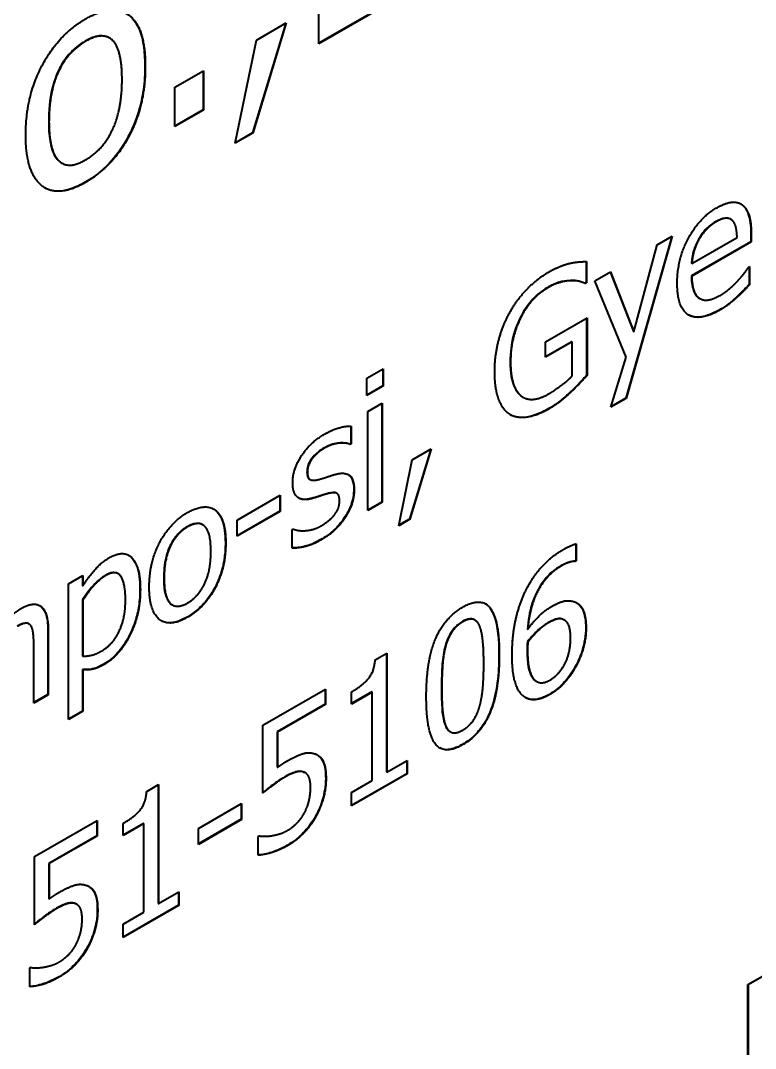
# Model space of a CAD drawing. Header units: inches. Extents: x 6934 to 18973, y 4254 to 7629.
# Drawn here: x 11239.04 to 11250.69, y 6571.75 to 6588.04 of the extents above; entities that cross this region are included whole.
import ezdxf

# ---------------------------------------------------------------- set-up
doc = ezdxf.new("R2010")
doc.units = ezdxf.units.IN
doc.header["$MEASUREMENT"] = 0
doc.layers.add('POWER SUPPLY CASE OUTLINE$0$가시적인 것(ISO)', color=3, linetype='Continuous', lineweight=40, true_color=0x00ff00)
doc.layers.add('POWER SUPPLY CASE OUTLINE$0$가시적인 좁은 것(ISO)', color=3, linetype='Continuous', lineweight=35, true_color=0x00ff00)

msp = doc.modelspace()

# ---------------------------------------------------------------- linework, layer by layer
at = {"layer": 'POWER SUPPLY CASE OUTLINE$0$가시적인 것(ISO)'}
for p, q in [((11243.766, 6587.675), (11243.766, 6590.946)), ((11245.399, 6588.622), (11243.766, 6587.682)), ((11245.405, 6588.619), (11243.766, 6587.675)), ((11243.243, 6587.999), (11242.713, 6586.262)), ((11243.251, 6588.004), (11242.719, 6586.259)), ((11242.776, 6587.731), (11243.251, 6588.004)), ((11240.441, 6587.77), (11240.447, 6587.766)), ((11242.441, 6586.099), (11242.776, 6587.731)), ((11241.483, 6586.986), (11241.937, 6587.248)), ((11241.932, 6587.244), (11241.932, 6586.625)), ((11241.937, 6587.248), (11241.937, 6586.622)), ((11241.483, 6586.361), (11241.483, 6586.986)), ((11241.932, 6586.625), (11241.483, 6586.367)), ((11241.937, 6586.622), (11241.483, 6586.361)), ((11241.932, 6586.625), (11241.937, 6586.622)), ((11242.719, 6586.259), (11242.441, 6586.099)), ((11242.713, 6586.262), (11242.443, 6586.106)), ((11242.713, 6586.262), (11242.719, 6586.259)), ((11239.689, 6585.786), (11239.695, 6585.782)), ((11250.292, 6584.896), (11250.298, 6584.893)), ((11249.361, 6584.62), (11248.633, 6582.058)), ((11249.369, 6584.624), (11248.638, 6582.055)), ((11249.131, 6584.488), (11249.369, 6584.624)), ((11249.68, 6584.193), (11250.397, 6584.606)), ((11249.786, 6584.574), (11249.791, 6584.571)), ((11250.615, 6584.68), (11250.615, 6584.536)), ((11250.62, 6584.677), (11250.62, 6584.533)), ((11248.762, 6583.111), (11249.131, 6584.488)), ((11250.615, 6584.536), (11249.674, 6583.994)), ((11250.62, 6584.533), (11249.68, 6583.991)), ((11250.615, 6584.536), (11250.62, 6584.533)), ((11248.005, 6584.222), (11248.005, 6583.89)), ((11248.011, 6584.222), (11248.011, 6583.886)), ((11249.674, 6584.196), (11249.68, 6584.193)), ((11250.582, 6584.138), (11250.595, 6584.145)), ((11250.59, 6584.142), (11250.59, 6583.86)), ((11250.595, 6584.145), (11250.595, 6583.857)), ((11247.755, 6583.922), (11247.761, 6583.919)), ((11248.144, 6583.919), (11248.39, 6584.061)), ((11248.637, 6582.709), (11248.144, 6583.919)), ((11248.387, 6584.059), (11248.756, 6583.115)), ((11248.39, 6584.061), (11248.762, 6583.111)), ((11249.674, 6583.994), (11249.68, 6583.991)), ((11248.005, 6583.89), (11247.984, 6583.878)), ((11247.984, 6583.878), (11247.99, 6583.875)), ((11248.011, 6583.886), (11247.99, 6583.875)), ((11248.005, 6583.89), (11248.011, 6583.886)), ((11250.59, 6583.86), (11250.595, 6583.857)), ((11249.801, 6583.64), (11249.807, 6583.637)), ((11250.569, 6572.764), (11269.519, 6583.677)), ((11269.525, 6583.674), (11250.575, 6572.761)), ((11247.361, 6582.951), (11248.018, 6583.329)), ((11248.012, 6583.326), (11248.012, 6582.418)), ((11248.018, 6583.329), (11248.018, 6582.415)), ((11248.756, 6583.115), (11248.762, 6583.111)), ((11247.361, 6582.706), (11247.361, 6582.951)), ((11247.775, 6582.951), (11247.361, 6582.713)), ((11247.78, 6582.948), (11247.361, 6582.706)), ((11247.775, 6582.951), (11247.78, 6582.948)), ((11247.78, 6582.407), (11247.78, 6582.948)), ((11248.393, 6581.914), (11248.637, 6582.709)), ((11244.529, 6582.374), (11244.789, 6582.523)), ((11244.783, 6582.52), (11244.783, 6582.252)), ((11244.789, 6582.523), (11244.789, 6582.248)), ((11244.529, 6582.099), (11244.529, 6582.374)), ((11248.012, 6582.418), (11248.018, 6582.415)), ((11244.783, 6582.252), (11244.529, 6582.105)), ((11244.789, 6582.248), (11244.529, 6582.099)), ((11244.783, 6582.252), (11244.789, 6582.248)), ((11244.544, 6581.846), (11244.773, 6581.978)), ((11244.767, 6581.975), (11244.767, 6580.411)), ((11244.773, 6581.978), (11244.773, 6580.407)), ((11246.966, 6582.099), (11246.972, 6582.096)), ((11247.001, 6582.075), (11247.007, 6582.072)), ((11248.638, 6582.055), (11248.393, 6581.914)), ((11248.633, 6582.058), (11248.396, 6581.922)), ((11248.633, 6582.058), (11248.638, 6582.055)), ((11244.544, 6580.276), (11244.544, 6581.846)), ((11244.272, 6581.616), (11244.272, 6581.336)), ((11244.277, 6581.616), (11244.277, 6581.333)), ((11244.272, 6581.336), (11244.26, 6581.329)), ((11244.26, 6581.329), (11244.265, 6581.326)), ((11244.277, 6581.333), (11244.265, 6581.326)), ((11244.272, 6581.336), (11244.277, 6581.333)), ((11245.542, 6581.251), (11245.204, 6580.142)), ((11245.55, 6581.255), (11245.21, 6580.138)), ((11245.247, 6581.08), (11245.55, 6581.255)), ((11245.033, 6580.036), (11245.247, 6581.08)), ((11243.621, 6580.772), (11243.627, 6580.769)), ((11242.47, 6580.124), (11243.155, 6580.519)), ((11243.149, 6580.515), (11243.149, 6580.268)), ((11243.155, 6580.519), (11243.155, 6580.264)), ((11244.046, 6580.552), (11244.052, 6580.549)), ((11243.642, 6580.467), (11243.648, 6580.463)), ((11244.767, 6580.411), (11244.544, 6580.282)), ((11244.773, 6580.407), (11244.544, 6580.276)), ((11244.767, 6580.411), (11244.773, 6580.407)), ((11243.149, 6580.268), (11242.47, 6579.876)), ((11243.155, 6580.264), (11242.47, 6579.87)), ((11243.149, 6580.268), (11243.155, 6580.264)), ((11241.921, 6580.053), (11241.927, 6580.05)), ((11242.47, 6579.87), (11242.47, 6580.124)), ((11245.21, 6580.138), (11245.033, 6580.036)), ((11245.204, 6580.142), (11245.034, 6580.044)), ((11245.204, 6580.142), (11245.21, 6580.138)), ((11243.346, 6579.977), (11243.357, 6579.984)), ((11243.346, 6579.68), (11243.346, 6579.977)), ((11247.841, 6579.747), (11247.841, 6579.481)), ((11247.846, 6579.748), (11247.846, 6579.478)), ((11247.841, 6579.481), (11247.83, 6579.475)), ((11247.83, 6579.475), (11247.836, 6579.472)), ((11247.846, 6579.478), (11247.836, 6579.472)), ((11247.841, 6579.481), (11247.846, 6579.478)), ((11239.799, 6579.113), (11240.027, 6579.245)), ((11240.022, 6579.242), (11240.022, 6579.084)), ((11240.027, 6579.245), (11240.027, 6579.081)), ((11240.579, 6579.278), (11240.584, 6579.275)), ((11239.799, 6576.964), (11239.799, 6579.113)), ((11240.022, 6579.084), (11240.027, 6579.081)), ((11240.022, 6578.863), (11240.027, 6578.86)), ((11240.022, 6578.863), (11240.022, 6577.971)), ((11240.027, 6578.86), (11240.027, 6577.968)), ((11241.44, 6578.783), (11241.446, 6578.78)), ((11246.236, 6578.545), (11246.241, 6578.541)), ((11247.628, 6578.557), (11247.634, 6578.553)), ((11247.652, 6578.545), (11247.658, 6578.542)), ((11239.166, 6578.483), (11239.172, 6578.479)), ((11239.472, 6578.38), (11239.472, 6577.361)), ((11239.477, 6578.377), (11239.477, 6577.358)), ((11247.073, 6578.397), (11247.079, 6578.393)), ((11239.249, 6577.226), (11239.249, 6578.122)), ((11247.073, 6578.195), (11247.079, 6578.192)), ((11240.022, 6577.971), (11240.027, 6577.968)), ((11244.659, 6577.909), (11244.846, 6578.017)), ((11244.841, 6578.014), (11244.841, 6576.134)), ((11244.846, 6578.017), (11244.846, 6576.131)), ((11240.022, 6577.758), (11240.027, 6577.754)), ((11240.022, 6577.758), (11240.022, 6577.099)), ((11240.027, 6577.754), (11240.027, 6577.096)), ((11247.214, 6577.571), (11247.22, 6577.568)), ((11242.878, 6576.876), (11243.871, 6577.448)), ((11243.865, 6577.445), (11243.865, 6577.206)), ((11243.871, 6577.448), (11243.871, 6577.202)), ((11244.285, 6577.21), (11244.285, 6577.402)), ((11244.607, 6577.402), (11244.285, 6577.216)), ((11244.613, 6577.399), (11244.285, 6577.21)), ((11244.607, 6577.402), (11244.613, 6577.399)), ((11244.613, 6575.997), (11244.613, 6577.399)), ((11239.472, 6577.361), (11239.249, 6577.233)), ((11239.477, 6577.358), (11239.249, 6577.226)), ((11239.472, 6577.361), (11239.477, 6577.358)), ((11240.022, 6577.099), (11239.799, 6576.971)), ((11240.027, 6577.096), (11239.799, 6576.964)), ((11240.022, 6577.099), (11240.027, 6577.096)), ((11243.865, 6577.206), (11243.105, 6576.768)), ((11243.871, 6577.202), (11243.111, 6576.765)), ((11243.865, 6577.206), (11243.871, 6577.202)), ((11242.878, 6575.798), (11242.878, 6576.876)), ((11243.105, 6576.768), (11243.111, 6576.765)), ((11243.105, 6576.768), (11243.105, 6576.21)), ((11243.111, 6576.765), (11243.111, 6576.207)), ((11245.848, 6576.772), (11245.854, 6576.769)), ((11244.846, 6576.131), (11245.168, 6576.316)), ((11245.162, 6576.313), (11245.162, 6576.105)), ((11245.168, 6576.316), (11245.168, 6576.102)), ((11243.105, 6576.21), (11243.111, 6576.207)), ((11243.526, 6576.132), (11243.532, 6576.129)), ((11243.545, 6576.123), (11243.551, 6576.12)), ((11245.162, 6576.105), (11244.285, 6575.6)), ((11245.168, 6576.102), (11244.285, 6575.594)), ((11244.841, 6576.134), (11244.846, 6576.131)), ((11245.162, 6576.105), (11245.168, 6576.102)), ((11241.038, 6575.824), (11241.226, 6575.932)), ((11241.22, 6575.929), (11241.22, 6574.049)), ((11241.226, 6575.932), (11241.226, 6574.046)), ((11244.285, 6575.807), (11244.613, 6575.997)), ((11244.285, 6575.594), (11244.285, 6575.807)), ((11241.858, 6575.239), (11242.543, 6575.634)), ((11242.538, 6575.631), (11242.538, 6575.383)), ((11242.543, 6575.634), (11242.543, 6575.38)), ((11239.257, 6574.792), (11240.25, 6575.363)), ((11240.245, 6575.36), (11240.245, 6575.121)), ((11240.25, 6575.363), (11240.25, 6575.118)), ((11240.987, 6575.318), (11240.664, 6575.132)), ((11240.664, 6575.125), (11240.664, 6575.317)), ((11240.993, 6575.314), (11240.664, 6575.125)), ((11240.987, 6575.318), (11240.993, 6575.314)), ((11240.993, 6573.912), (11240.993, 6575.314)), ((11242.538, 6575.383), (11241.858, 6574.992)), ((11242.543, 6575.38), (11241.858, 6574.985)), ((11242.538, 6575.383), (11242.543, 6575.38)), ((11240.245, 6575.121), (11239.485, 6574.683)), ((11240.25, 6575.118), (11239.491, 6574.68)), ((11240.245, 6575.121), (11240.25, 6575.118)), ((11241.858, 6574.985), (11241.858, 6575.239)), ((11242.803, 6575.112), (11242.821, 6575.122)), ((11242.803, 6574.815), (11242.803, 6575.112)), ((11239.257, 6573.713), (11239.257, 6574.792)), ((11239.485, 6574.683), (11239.485, 6574.125)), ((11239.485, 6574.683), (11239.491, 6574.68)), ((11239.491, 6574.68), (11239.491, 6574.122)), ((11241.226, 6574.046), (11241.547, 6574.231)), ((11241.542, 6574.228), (11241.542, 6574.021)), ((11241.547, 6574.231), (11241.547, 6574.017)), ((11239.485, 6574.125), (11239.491, 6574.122)), ((11239.906, 6574.047), (11239.912, 6574.044)), ((11239.925, 6574.038), (11239.93, 6574.035)), ((11241.542, 6574.021), (11240.664, 6573.515)), ((11241.547, 6574.017), (11240.664, 6573.509)), ((11241.22, 6574.049), (11241.226, 6574.046)), ((11241.542, 6574.021), (11241.547, 6574.017)), ((11240.664, 6573.722), (11240.993, 6573.912)), ((11240.664, 6573.509), (11240.664, 6573.722)), ((11239.183, 6573.027), (11239.2, 6573.037)), ((11239.183, 6572.73), (11239.183, 6573.027)), ((11250.569, 6569.298), (11250.569, 6572.764)), ((11250.569, 6572.764), (11250.575, 6572.761)), ((11250.575, 6572.761), (11250.575, 6569.294))]:
    msp.add_line(p, q, dxfattribs=at)
for points, degree in [([(11240.069, 6588.069), (11240.5, 6588.317), (11241.016, 6587.936), (11241.016, 6587.319)], 2), ([(11239.12, 6586.227), (11239.12, 6586.842), (11239.643, 6587.824), (11240.069, 6588.069)], 2), ([(11240.069, 6587.714), (11239.792, 6587.554), (11239.489, 6586.916), (11239.489, 6586.439)], 2), ([(11240.647, 6587.106), (11240.647, 6587.583), (11240.347, 6587.874), (11240.069, 6587.714)], 2), ([(11241.016, 6587.319), (11241.016, 6586.698), (11240.5, 6585.726), (11240.069, 6585.478)], 2), ([(11240.069, 6585.833), (11240.344, 6585.991), (11240.647, 6586.634), (11240.647, 6587.106)], 2), ([(11239.489, 6586.439), (11239.489, 6585.976), (11239.792, 6585.673), (11240.069, 6585.833)], 2), ([(11240.069, 6585.478), (11239.627, 6585.223), (11239.12, 6585.628), (11239.12, 6586.227)], 2), ([(11249.448, 6583.876), (11249.448, 6584.26), (11249.796, 6584.914), (11250.076, 6585.076)], 2), ([(11250.076, 6585.076), (11250.202, 6585.148), (11250.397, 6585.176), (11250.469, 6585.127)], 2), ([(11250.453, 6585.137), (11250.456, 6585.135), (11250.46, 6585.133), (11250.463, 6585.131)], 3), ([(11250.469, 6585.127), (11250.542, 6585.08), (11250.62, 6584.865), (11250.62, 6584.677)], 2), ([(11250.319, 6584.877), (11250.28, 6584.913), (11250.155, 6584.904), (11250.063, 6584.851)], 2), ([(11250.063, 6584.851), (11249.972, 6584.799), (11249.844, 6584.662), (11249.791, 6584.571)], 2), ([(11250.397, 6584.606), (11250.394, 6584.711), (11250.356, 6584.845), (11250.319, 6584.877)], 2), ([(11249.791, 6584.571), (11249.74, 6584.479), (11249.687, 6584.297), (11249.68, 6584.193)], 2), ([(11247.418, 6584.061), (11247.51, 6584.114), (11247.678, 6584.18), (11247.754, 6584.196)], 2), ([(11247.754, 6584.196), (11247.815, 6584.212), (11247.965, 6584.223), (11248.011, 6584.222)], 2), ([(11250.407, 6583.917), (11250.469, 6583.986), (11250.554, 6584.094), (11250.582, 6584.138)], 2), ([(11246.793, 6583.414), (11246.903, 6583.615), (11247.226, 6583.95), (11247.418, 6584.061)], 2), ([(11247.761, 6583.919), (11247.688, 6583.919), (11247.499, 6583.866), (11247.39, 6583.804)], 2), ([(11247.99, 6583.875), (11247.945, 6583.894), (11247.849, 6583.922), (11247.761, 6583.919)], 2), ([(11249.68, 6583.991), (11249.68, 6583.718), (11249.918, 6583.565), (11250.129, 6583.687)], 2), ([(11250.129, 6583.687), (11250.204, 6583.73), (11250.349, 6583.852), (11250.407, 6583.917)], 2), ([(11247.39, 6583.804), (11247.129, 6583.653), (11246.806, 6583.013), (11246.806, 6582.635)], 2), ([(11250.132, 6583.458), (11249.806, 6583.27), (11249.448, 6583.486), (11249.448, 6583.876)], 2), ([(11250.595, 6583.857), (11250.556, 6583.815), (11250.435, 6583.692), (11250.388, 6583.65)], 2), ([(11250.388, 6583.65), (11250.322, 6583.589), (11250.214, 6583.505), (11250.132, 6583.458)], 2), ([(11246.555, 6582.482), (11246.555, 6582.735), (11246.679, 6583.206), (11246.793, 6583.414)], 2), ([(11246.806, 6582.635), (11246.806, 6582.424), (11246.891, 6582.158), (11246.972, 6582.096)], 2), ([(11246.792, 6581.802), (11246.677, 6581.875), (11246.555, 6582.216), (11246.555, 6582.482)], 2), ([(11247.408, 6582.125), (11247.509, 6582.183), (11247.711, 6582.333), (11247.78, 6582.407)], 2), ([(11248.018, 6582.415), (11247.972, 6582.365), (11247.817, 6582.203), (11247.751, 6582.143)], 2), ([(11246.972, 6582.096), (11247.05, 6582.032), (11247.27, 6582.045), (11247.408, 6582.125)], 2), ([(11247.751, 6582.143), (11247.661, 6582.06), (11247.518, 6581.947), (11247.416, 6581.889)], 2), ([(11246.966, 6582.099), (11246.977, 6582.09), (11246.989, 6582.082), (11247.001, 6582.075)], 3), ([(11247.416, 6581.889), (11247.224, 6581.778), (11246.906, 6581.731), (11246.792, 6581.802)], 2), ([(11243.352, 6580.717), (11243.352, 6580.93), (11243.629, 6581.356), (11243.858, 6581.488)], 2), ([(11243.858, 6581.488), (11243.971, 6581.553), (11244.199, 6581.62), (11244.277, 6581.616)], 2), ([(11244.265, 6581.326), (11244.177, 6581.357), (11243.963, 6581.327), (11243.853, 6581.263)], 2), ([(11243.853, 6581.263), (11243.74, 6581.198), (11243.585, 6580.999), (11243.585, 6580.888)], 2), ([(11243.585, 6580.888), (11243.585, 6580.788), (11243.677, 6580.745), (11243.78, 6580.773)], 2), ([(11243.78, 6580.773), (11243.83, 6580.787), (11243.956, 6580.829), (11244.025, 6580.85)], 2), ([(11244.025, 6580.85), (11244.174, 6580.892), (11244.327, 6580.778), (11244.327, 6580.603)], 2), ([(11243.648, 6580.463), (11243.492, 6580.426), (11243.352, 6580.562), (11243.352, 6580.717)], 2), ([(11243.893, 6580.54), (11243.849, 6580.526), (11243.708, 6580.479), (11243.648, 6580.463)], 2), ([(11244.094, 6580.433), (11244.094, 6580.527), (11244.006, 6580.573), (11243.893, 6580.54)], 2), ([(11244.327, 6580.603), (11244.327, 6580.502), (11244.258, 6580.282), (11244.191, 6580.177)], 2), ([(11241.685, 6580.244), (11241.961, 6580.403), (11242.291, 6580.158), (11242.291, 6579.763)], 2), ([(11244.013, 6580.207), (11244.056, 6580.264), (11244.094, 6580.359), (11244.094, 6580.433)], 2), ([(11241.078, 6579.065), (11241.078, 6579.458), (11241.412, 6580.087), (11241.685, 6580.244)], 2), ([(11244.191, 6580.177), (11244.119, 6580.066), (11243.935, 6579.888), (11243.796, 6579.807)], 2), ([(11243.805, 6580.035), (11243.859, 6580.066), (11243.984, 6580.167), (11244.013, 6580.207)], 2), ([(11241.685, 6580.017), (11241.508, 6579.914), (11241.314, 6579.506), (11241.314, 6579.201)], 2), ([(11242.055, 6579.627), (11242.055, 6579.933), (11241.863, 6580.119), (11241.685, 6580.017)], 2), ([(11243.532, 6579.957), (11243.589, 6579.958), (11243.73, 6579.992), (11243.805, 6580.035)], 2), ([(11243.357, 6579.984), (11243.387, 6579.974), (11243.466, 6579.955), (11243.532, 6579.957)], 2), ([(11242.291, 6579.763), (11242.291, 6579.366), (11241.961, 6578.744), (11241.685, 6578.585)], 2), ([(11243.796, 6579.807), (11243.66, 6579.729), (11243.423, 6579.678), (11243.346, 6579.68)], 2), ([(11247.641, 6579.658), (11247.701, 6579.693), (11247.807, 6579.74), (11247.846, 6579.748)], 2), ([(11240.027, 6579.081), (11240.113, 6579.219), (11240.321, 6579.458), (11240.443, 6579.528)], 2), ([(11240.443, 6579.528), (11240.676, 6579.663), (11240.937, 6579.386), (11240.937, 6579.026)], 2), ([(11241.685, 6578.812), (11241.861, 6578.914), (11242.055, 6579.325), (11242.055, 6579.627)], 2), ([(11247.028, 6578.968), (11247.126, 6579.184), (11247.437, 6579.541), (11247.641, 6579.658)], 2), ([(11247.609, 6579.397), (11247.383, 6579.267), (11247.105, 6578.755), (11247.079, 6578.393)], 2), ([(11247.836, 6579.472), (11247.802, 6579.473), (11247.679, 6579.438), (11247.609, 6579.397)], 2), ([(11240.387, 6579.245), (11240.29, 6579.189), (11240.108, 6578.985), (11240.027, 6578.86)], 2), ([(11240.701, 6578.859), (11240.701, 6579.129), (11240.553, 6579.341), (11240.387, 6579.245)], 2), ([(11241.314, 6579.201), (11241.314, 6578.904), (11241.508, 6578.71), (11241.685, 6578.812)], 2), ([(11240.937, 6579.026), (11240.937, 6578.633), (11240.613, 6577.981), (11240.365, 6577.838)], 2), ([(11241.685, 6578.585), (11241.402, 6578.422), (11241.078, 6578.681), (11241.078, 6579.065)], 2), ([(11240.327, 6578.054), (11240.504, 6578.156), (11240.701, 6578.571), (11240.701, 6578.859)], 2), ([(11246.83, 6577.978), (11246.83, 6578.252), (11246.926, 6578.747), (11247.028, 6578.968)], 2), ([(11238.64, 6578.271), (11238.742, 6578.437), (11238.94, 6578.663), (11239.052, 6578.727)], 2), ([(11239.052, 6578.727), (11239.251, 6578.842), (11239.477, 6578.667), (11239.477, 6578.377)], 2), ([(11245.47, 6577.321), (11245.47, 6577.887), (11245.753, 6578.574), (11246.049, 6578.745)], 2), ([(11246.049, 6578.745), (11246.347, 6578.917), (11246.627, 6578.535), (11246.627, 6577.989)], 2), ([(11247.079, 6578.393), (11247.166, 6578.513), (11247.347, 6578.694), (11247.456, 6578.756)], 2), ([(11247.456, 6578.756), (11247.562, 6578.817), (11247.72, 6578.859), (11247.807, 6578.834)], 2), ([(11247.807, 6578.834), (11247.906, 6578.805), (11248.003, 6578.593), (11248.003, 6578.413)], 2), ([(11246.315, 6578.449), (11246.278, 6578.534), (11246.15, 6578.571), (11246.049, 6578.513)], 2), ([(11247.634, 6578.553), (11247.585, 6578.57), (11247.465, 6578.529), (11247.402, 6578.493)], 2), ([(11247.652, 6578.545), (11247.644, 6578.55), (11247.636, 6578.553), (11247.628, 6578.557)], 3), ([(11247.757, 6578.26), (11247.757, 6578.389), (11247.698, 6578.529), (11247.634, 6578.553)], 2), ([(11239.205, 6578.447), (11239.177, 6578.491), (11239.077, 6578.491), (11238.992, 6578.442)], 2), ([(11239.249, 6578.122), (11239.249, 6578.23), (11239.231, 6578.407), (11239.205, 6578.447)], 2), ([(11246.049, 6578.513), (11245.948, 6578.454), (11245.817, 6578.269), (11245.779, 6578.137)], 2), ([(11246.381, 6577.847), (11246.381, 6578.063), (11246.351, 6578.363), (11246.315, 6578.449)], 2), ([(11247.402, 6578.493), (11247.317, 6578.444), (11247.157, 6578.292), (11247.079, 6578.192)], 2), ([(11248.003, 6578.413), (11248.003, 6578.252), (11247.911, 6577.926), (11247.833, 6577.79)], 2), ([(11247.43, 6577.59), (11247.576, 6577.674), (11247.757, 6578.019), (11247.757, 6578.26)], 2), ([(11240.027, 6577.968), (11240.117, 6577.97), (11240.245, 6578.007), (11240.327, 6578.054)], 2), ([(11245.779, 6578.137), (11245.743, 6578.009), (11245.716, 6577.668), (11245.716, 6577.463)], 2), ([(11247.079, 6578.192), (11247.078, 6578.16), (11247.075, 6578.101), (11247.075, 6578.057)], 2), ([(11247.075, 6578.057), (11247.075, 6577.84), (11247.148, 6577.616), (11247.204, 6577.578)], 2), ([(11244.285, 6577.402), (11244.471, 6577.509), (11244.647, 6577.732), (11244.659, 6577.909)], 2), ([(11246.627, 6577.989), (11246.627, 6577.426), (11246.344, 6576.736), (11246.049, 6576.566)], 2), ([(11247.029, 6577.32), (11246.935, 6577.38), (11246.83, 6577.7), (11246.83, 6577.978)], 2), ([(11240.365, 6577.838), (11240.264, 6577.78), (11240.108, 6577.745), (11240.027, 6577.754)], 2), ([(11246.316, 6577.172), (11246.351, 6577.296), (11246.381, 6577.632), (11246.381, 6577.847)], 2), ([(11247.833, 6577.79), (11247.752, 6577.647), (11247.55, 6577.43), (11247.428, 6577.36)], 2), ([(11247.198, 6577.581), (11247.203, 6577.578), (11247.209, 6577.574), (11247.214, 6577.571)], 3), ([(11247.204, 6577.578), (11247.255, 6577.542), (11247.367, 6577.553), (11247.43, 6577.59)], 2), ([(11245.716, 6577.463), (11245.716, 6577.242), (11245.74, 6576.961), (11245.778, 6576.867)], 2), ([(11246.049, 6576.566), (11245.75, 6576.393), (11245.47, 6576.77), (11245.47, 6577.321)], 2), ([(11247.428, 6577.36), (11247.306, 6577.29), (11247.105, 6577.269), (11247.029, 6577.32)], 2), ([(11246.049, 6576.798), (11246.149, 6576.856), (11246.28, 6577.041), (11246.316, 6577.172)], 2), ([(11245.778, 6576.867), (11245.813, 6576.779), (11245.944, 6576.737), (11246.049, 6576.798)], 2), ([(11243.275, 6576.313), (11243.415, 6576.394), (11243.607, 6576.452), (11243.695, 6576.424)], 2), ([(11243.695, 6576.424), (11243.784, 6576.398), (11243.881, 6576.216), (11243.881, 6576.026)], 2), ([(11243.111, 6576.207), (11243.155, 6576.239), (11243.24, 6576.293), (11243.275, 6576.313)], 2), ([(11243.532, 6576.129), (11243.481, 6576.152), (11243.328, 6576.108), (11243.236, 6576.055)], 2), ([(11243.545, 6576.123), (11243.539, 6576.127), (11243.533, 6576.129), (11243.526, 6576.132)], 3), ([(11243.635, 6575.886), (11243.635, 6575.998), (11243.582, 6576.11), (11243.532, 6576.129)], 2), ([(11243.236, 6576.055), (11243.136, 6575.997), (11242.938, 6575.848), (11242.878, 6575.798)], 2), ([(11243.881, 6576.026), (11243.881, 6575.875), (11243.797, 6575.569), (11243.721, 6575.43)], 2), ([(11240.664, 6575.317), (11240.85, 6575.424), (11241.026, 6575.647), (11241.038, 6575.824)], 2), ([(11243.542, 6575.492), (11243.588, 6575.581), (11243.635, 6575.774), (11243.635, 6575.886)], 2), ([(11243.721, 6575.43), (11243.645, 6575.291), (11243.418, 6575.05), (11243.277, 6574.969)], 2), ([(11243.281, 6575.214), (11243.354, 6575.256), (11243.492, 6575.397), (11243.542, 6575.492)], 2), ([(11242.821, 6575.122), (11242.848, 6575.114), (11242.953, 6575.113), (11243.016, 6575.122)], 2), ([(11243.016, 6575.122), (11243.088, 6575.135), (11243.206, 6575.171), (11243.281, 6575.214)], 2), ([(11243.277, 6574.969), (11243.148, 6574.895), (11242.895, 6574.816), (11242.803, 6574.815)], 2), ([(11239.655, 6574.228), (11239.794, 6574.309), (11239.986, 6574.367), (11240.074, 6574.339)], 2), ([(11240.074, 6574.339), (11240.164, 6574.313), (11240.261, 6574.131), (11240.261, 6573.941)], 2), ([(11239.491, 6574.122), (11239.535, 6574.154), (11239.62, 6574.208), (11239.655, 6574.228)], 2), ([(11239.615, 6573.97), (11239.516, 6573.912), (11239.317, 6573.763), (11239.257, 6573.713)], 2), ([(11239.912, 6574.044), (11239.86, 6574.067), (11239.708, 6574.023), (11239.615, 6573.97)], 2), ([(11239.925, 6574.038), (11239.919, 6574.042), (11239.912, 6574.045), (11239.906, 6574.047)], 3), ([(11240.014, 6573.801), (11240.014, 6573.913), (11239.961, 6574.025), (11239.912, 6574.044)], 2), ([(11239.922, 6573.407), (11239.967, 6573.496), (11240.014, 6573.689), (11240.014, 6573.801)], 2), ([(11240.261, 6573.941), (11240.261, 6573.79), (11240.177, 6573.484), (11240.101, 6573.345)], 2), ([(11240.101, 6573.345), (11240.025, 6573.207), (11239.797, 6572.965), (11239.656, 6572.884)], 2), ([(11239.661, 6573.129), (11239.734, 6573.172), (11239.872, 6573.312), (11239.922, 6573.407)], 2), ([(11239.2, 6573.037), (11239.228, 6573.029), (11239.332, 6573.028), (11239.395, 6573.038)], 2), ([(11239.395, 6573.038), (11239.467, 6573.05), (11239.586, 6573.086), (11239.661, 6573.129)], 2), ([(11239.656, 6572.884), (11239.527, 6572.81), (11239.275, 6572.731), (11239.183, 6572.73)], 2)]:
    msp.add_open_spline(points, degree=degree, dxfattribs=at)
for points, knots in [([(11240.714, 6588.156), (11240.719, 6588.153), (11240.723, 6588.15), (11240.796, 6588.103), (11240.868, 6588.03), (11240.988, 6587.736), (11241.01, 6587.532), (11241.01, 6587.322)], [-0.1832824, -0.1832824, -0.1832824, -0.1832824, -0.1775353, -0.1775353, -0.0964991, -0.0964991, 0, 0, 0, 0]), ([(11240.064, 6587.717), (11240.017, 6587.691), (11239.97, 6587.659), (11239.883, 6587.587), (11239.843, 6587.547), (11239.747, 6587.436), (11239.697, 6587.361), (11239.615, 6587.203), (11239.573, 6587.102), (11239.497, 6586.789), (11239.484, 6586.605), (11239.484, 6586.443)], [-0.2685317, -0.2685317, -0.2685317, -0.2685317, -0.2266379, -0.2266379, -0.1879529, -0.1879529, -0.1298204, -0.1298204, -0.0742196, -0.0742196, 0, 0, 0, 0]), ([(11240.441, 6587.77), (11240.441, 6587.77), (11240.441, 6587.77), (11240.396, 6587.795), (11240.344, 6587.805), (11240.215, 6587.792), (11240.14, 6587.761), (11240.064, 6587.717)], [-0.07395554, -0.07395554, -0.07395554, -0.07395554, -0.0738939, -0.0738939, -0.04039998, -0.04039998, 0, 0, 0, 0]), ([(11241.01, 6587.322), (11241.01, 6587.201), (11241.003, 6587.075), (11240.969, 6586.831), (11240.944, 6586.714), (11240.872, 6586.476), (11240.813, 6586.316), (11240.632, 6586.005), (11240.542, 6585.884), (11240.321, 6585.652), (11240.193, 6585.555), (11240.064, 6585.481)], [-0.36626, -0.36626, -0.36626, -0.36626, -0.2797829, -0.2797829, -0.2035685, -0.2035685, -0.126802, -0.126802, -0.0686913, -0.0686913, 0, 0, 0, 0]), ([(11239.484, 6586.443), (11239.484, 6586.336), (11239.49, 6586.229), (11239.519, 6586.053), (11239.54, 6585.977), (11239.612, 6585.84), (11239.656, 6585.805), (11239.689, 6585.786)], [-0.14399968, -0.14399968, -0.14399968, -0.14399968, -0.11907809, -0.11907809, -0.09835858, -0.09835858, -0.07344065, -0.07344065, -0.07344065, -0.07344065]), ([(11240.064, 6585.481), (11239.993, 6585.44), (11239.923, 6585.406), (11239.789, 6585.359), (11239.727, 6585.345), (11239.575, 6585.334), (11239.494, 6585.351), (11239.423, 6585.391)], [-0.3884246, -0.3884246, -0.3884246, -0.3884246, -0.3285065, -0.3285065, -0.2729922, -0.2729922, -0.1878562, -0.1878562, -0.1878562, -0.1878562]), ([(11250.463, 6585.131), (11250.488, 6585.115), (11250.51, 6585.094), (11250.553, 6585.034), (11250.567, 6584.998), (11250.605, 6584.893), (11250.615, 6584.785), (11250.615, 6584.68)], [-0.07136618, -0.07136618, -0.07136618, -0.07136618, -0.06137958, -0.06137958, -0.04815718, -0.04815718, 0, 0, 0, 0]), ([(11250.292, 6584.896), (11250.284, 6584.901), (11250.276, 6584.904), (11250.244, 6584.914), (11250.223, 6584.913), (11250.161, 6584.907), (11250.107, 6584.883), (11250.057, 6584.854)], [-0.03884776, -0.03884776, -0.03884776, -0.03884776, -0.03533026, -0.03533026, -0.02665885, -0.02665885, 0, 0, 0, 0]), ([(11250.057, 6584.854), (11250.029, 6584.838), (11250.001, 6584.82), (11249.949, 6584.779), (11249.925, 6584.758), (11249.878, 6584.708), (11249.834, 6584.658), (11249.786, 6584.574)], [-0.1085706, -0.1085706, -0.1085706, -0.1085706, -0.0699938, -0.0699938, -0.0362796, -0.0362796, 0, 0, 0, 0]), ([(11249.786, 6584.574), (11249.753, 6584.515), (11249.726, 6584.453), (11249.694, 6584.344), (11249.68, 6584.28), (11249.674, 6584.196)], [-0.08562905, -0.08562905, -0.08562905, -0.08562905, -0.03697188, -0.03697188, 0, 0, 0, 0]), ([(11247.755, 6583.922), (11247.691, 6583.923), (11247.626, 6583.907), (11247.521, 6583.877), (11247.453, 6583.846), (11247.384, 6583.807)], [-0.05733148, -0.05733148, -0.05733148, -0.05733148, -0.03632461, -0.03632461, 0, 0, 0, 0]), ([(11247.984, 6583.878), (11247.954, 6583.891), (11247.923, 6583.902), (11247.854, 6583.922), (11247.804, 6583.924), (11247.755, 6583.922)], [-0.05329076, -0.05329076, -0.05329076, -0.05329076, -0.02854251, -0.02854251, 0, 0, 0, 0]), ([(11249.674, 6583.994), (11249.674, 6583.943), (11249.677, 6583.893), (11249.692, 6583.806), (11249.703, 6583.768), (11249.742, 6583.684), (11249.773, 6583.656), (11249.801, 6583.64)], [-0.11187212, -0.11187212, -0.11187212, -0.11187212, -0.09678136, -0.09678136, -0.08345944, -0.08345944, -0.06264781, -0.06264781, -0.06264781, -0.06264781]), ([(11247.384, 6583.807), (11247.345, 6583.784), (11247.306, 6583.758), (11247.231, 6583.698), (11247.195, 6583.665), (11247.098, 6583.561), (11247.043, 6583.483), (11246.95, 6583.319), (11246.898, 6583.21), (11246.816, 6582.922), (11246.801, 6582.775), (11246.801, 6582.638)], [-0.2441297, -0.2441297, -0.2441297, -0.2441297, -0.2102118, -0.2102118, -0.1781248, -0.1781248, -0.1186624, -0.1186624, -0.0626206, -0.0626206, 0, 0, 0, 0]), ([(11250.59, 6583.86), (11250.551, 6583.82), (11250.507, 6583.774), (11250.456, 6583.722), (11250.418, 6583.685), (11250.383, 6583.653)], [-0.02928255, -0.02928255, -0.02928255, -0.02928255, -0.0195572, -0.0195572, 0, 0, 0, 0]), ([(11250.383, 6583.653), (11250.343, 6583.617), (11250.303, 6583.582), (11250.22, 6583.517), (11250.169, 6583.486), (11250.126, 6583.461)], [-0.04471801, -0.04471801, -0.04471801, -0.04471801, -0.02298794, -0.02298794, 0, 0, 0, 0]), ([(11250.126, 6583.461), (11250.066, 6583.426), (11250.006, 6583.397), (11249.894, 6583.357), (11249.842, 6583.345), (11249.718, 6583.338), (11249.665, 6583.357), (11249.629, 6583.377)], [-0.16174769, -0.16174769, -0.16174769, -0.16174769, -0.14344515, -0.14344515, -0.12699902, -0.12699902, -0.10177593, -0.10177593, -0.10177593, -0.10177593]), ([(11246.801, 6582.638), (11246.801, 6582.446), (11246.827, 6582.331), (11246.882, 6582.191), (11246.918, 6582.136), (11246.966, 6582.099)], [-0.08410972, -0.08410972, -0.08410972, -0.08410972, -0.03932956, -0.03932956, 0, 0, 0, 0]), ([(11248.012, 6582.418), (11247.966, 6582.367), (11247.901, 6582.299), (11247.842, 6582.238), (11247.793, 6582.19), (11247.745, 6582.146)], [-0.03337016, -0.03337016, -0.03337016, -0.03337016, -0.02664967, -0.02664967, 0, 0, 0, 0]), ([(11247.745, 6582.146), (11247.692, 6582.097), (11247.638, 6582.05), (11247.529, 6581.963), (11247.467, 6581.924), (11247.411, 6581.892)], [-0.05902313, -0.05902313, -0.05902313, -0.05902313, -0.02974188, -0.02974188, 0, 0, 0, 0]), ([(11247.411, 6581.892), (11247.341, 6581.852), (11247.272, 6581.819), (11247.14, 6581.772), (11247.077, 6581.757), (11246.936, 6581.747), (11246.863, 6581.761), (11246.799, 6581.797)], [-0.1217861, -0.1217861, -0.1217861, -0.1217861, -0.0851199, -0.0851199, -0.0509926, -0.0509926, -0.0034065, -0.0034065, -0.0034065, -0.0034065]), ([(11244.26, 6581.329), (11244.186, 6581.355), (11244.115, 6581.352), (11243.995, 6581.335), (11243.922, 6581.31), (11243.848, 6581.267)], [-0.06842509, -0.06842509, -0.06842509, -0.06842509, -0.03965883, -0.03965883, 0, 0, 0, 0]), ([(11243.848, 6581.267), (11243.817, 6581.249), (11243.786, 6581.228), (11243.728, 6581.18), (11243.701, 6581.155), (11243.647, 6581.091), (11243.631, 6581.065), (11243.61, 6581.028), (11243.599, 6581.003), (11243.583, 6580.948), (11243.579, 6580.919), (11243.579, 6580.892)], [-0.03809161, -0.03809161, -0.03809161, -0.03809161, -0.03300874, -0.03300874, -0.02841118, -0.02841118, -0.02292935, -0.02292935, -0.0124796, -0.0124796, 0, 0, 0, 0]), ([(11243.579, 6580.892), (11243.579, 6580.87), (11243.581, 6580.849), (11243.589, 6580.813), (11243.595, 6580.797), (11243.609, 6580.781), (11243.614, 6580.776), (11243.621, 6580.772)], [-0.08964712, -0.08964712, -0.08964712, -0.08964712, -0.06640988, -0.06640988, -0.04463576, -0.04463576, -0.03550573, -0.03550573, -0.03550573, -0.03550573]), ([(11244.233, 6580.846), (11244.234, 6580.846), (11244.234, 6580.846), (11244.255, 6580.833), (11244.278, 6580.812), (11244.315, 6580.725), (11244.321, 6580.667), (11244.321, 6580.607)], [-0.05350551, -0.05350551, -0.05350551, -0.05350551, -0.05306638, -0.05306638, -0.02777285, -0.02777285, 0, 0, 0, 0]), ([(11243.887, 6580.543), (11243.84, 6580.529), (11243.785, 6580.51), (11243.729, 6580.492), (11243.685, 6580.478), (11243.642, 6580.467)], [-0.03004787, -0.03004787, -0.03004787, -0.03004787, -0.02357112, -0.02357112, 0, 0, 0, 0]), ([(11244.046, 6580.552), (11244.039, 6580.556), (11244.03, 6580.559), (11243.986, 6580.566), (11243.939, 6580.558), (11243.887, 6580.543)], [-0.0370105, -0.0370105, -0.0370105, -0.0370105, -0.02809906, -0.02809906, 0, 0, 0, 0]), ([(11244.321, 6580.607), (11244.321, 6580.569), (11244.318, 6580.531), (11244.302, 6580.445), (11244.29, 6580.403), (11244.255, 6580.303), (11244.224, 6580.241), (11244.185, 6580.18)], [-0.05351654, -0.05351654, -0.05351654, -0.05351654, -0.0409973, -0.0409973, -0.02689996, -0.02689996, 0, 0, 0, 0]), ([(11243.642, 6580.467), (11243.603, 6580.457), (11243.564, 6580.452), (11243.499, 6580.455), (11243.471, 6580.462), (11243.447, 6580.475)], [-0.08866957, -0.08866957, -0.08866957, -0.08866957, -0.06798356, -0.06798356, -0.05093879, -0.05093879, -0.05093879, -0.05093879]), ([(11242.097, 6580.3), (11242.099, 6580.298), (11242.102, 6580.296), (11242.148, 6580.267), (11242.195, 6580.22), (11242.271, 6580.032), (11242.285, 6579.901), (11242.285, 6579.767)], [-0.116905, -0.116905, -0.116905, -0.116905, -0.1136226, -0.1136226, -0.0617594, -0.0617594, 0, 0, 0, 0]), ([(11244.185, 6580.18), (11244.118, 6580.076), (11244.054, 6580.011), (11243.953, 6579.914), (11243.872, 6579.858), (11243.79, 6579.811)], [-0.06336077, -0.06336077, -0.06336077, -0.06336077, -0.04312074, -0.04312074, 0, 0, 0, 0]), ([(11241.679, 6580.02), (11241.65, 6580.003), (11241.62, 6579.982), (11241.564, 6579.936), (11241.538, 6579.911), (11241.477, 6579.84), (11241.445, 6579.792), (11241.393, 6579.691), (11241.366, 6579.626), (11241.317, 6579.425), (11241.308, 6579.308), (11241.308, 6579.204)], [-0.1718603, -0.1718603, -0.1718603, -0.1718603, -0.1450483, -0.1450483, -0.1202898, -0.1202898, -0.083085, -0.083085, -0.0475005, -0.0475005, 0, 0, 0, 0]), ([(11241.921, 6580.053), (11241.921, 6580.053), (11241.921, 6580.053), (11241.892, 6580.07), (11241.859, 6580.076), (11241.777, 6580.067), (11241.728, 6580.048), (11241.679, 6580.02)], [-0.04733155, -0.04733155, -0.04733155, -0.04733155, -0.04729209, -0.04729209, -0.02585599, -0.02585599, 0, 0, 0, 0]), ([(11242.285, 6579.767), (11242.285, 6579.689), (11242.281, 6579.608), (11242.259, 6579.453), (11242.243, 6579.377), (11242.197, 6579.225), (11242.159, 6579.123), (11242.043, 6578.924), (11241.986, 6578.846), (11241.844, 6578.698), (11241.762, 6578.636), (11241.679, 6578.588)], [-0.2344064, -0.2344064, -0.2344064, -0.2344064, -0.1790611, -0.1790611, -0.1302839, -0.1302839, -0.0811533, -0.0811533, -0.0439624, -0.0439624, 0, 0, 0, 0]), ([(11243.79, 6579.811), (11243.657, 6579.734), (11243.57, 6579.714), (11243.473, 6579.693), (11243.405, 6579.682), (11243.346, 6579.683)], [-0.05487967, -0.05487967, -0.05487967, -0.05487967, -0.03610513, -0.03610513, -0.00112488, -0.00112488, -0.00112488, -0.00112488]), ([(11240.75, 6579.569), (11240.754, 6579.566), (11240.757, 6579.564), (11240.802, 6579.534), (11240.844, 6579.485), (11240.917, 6579.302), (11240.931, 6579.167), (11240.931, 6579.029)], [-0.1140246, -0.1140246, -0.1140246, -0.1140246, -0.1101388, -0.1101388, -0.0632762, -0.0632762, 0, 0, 0, 0]), ([(11247.603, 6579.4), (11247.54, 6579.364), (11247.478, 6579.319), (11247.363, 6579.204), (11247.313, 6579.14), (11247.21, 6578.97), (11247.173, 6578.878), (11247.105, 6578.667), (11247.083, 6578.526), (11247.073, 6578.397)], [-0.1305848, -0.1305848, -0.1305848, -0.1305848, -0.1079336, -0.1079336, -0.0862861, -0.0862861, -0.0569744, -0.0569744, 0, 0, 0, 0]), ([(11247.83, 6579.475), (11247.797, 6579.476), (11247.751, 6579.463), (11247.692, 6579.446), (11247.647, 6579.426), (11247.603, 6579.4)], [-0.03255013, -0.03255013, -0.03255013, -0.03255013, -0.02359364, -0.02359364, 0, 0, 0, 0]), ([(11240.381, 6579.248), (11240.349, 6579.23), (11240.317, 6579.207), (11240.254, 6579.154), (11240.223, 6579.124), (11240.168, 6579.061), (11240.101, 6578.986), (11240.022, 6578.863)], [-0.1791388, -0.1791388, -0.1791388, -0.1791388, -0.1176168, -0.1176168, -0.0548899, -0.0548899, 0, 0, 0, 0]), ([(11240.579, 6579.278), (11240.578, 6579.278), (11240.578, 6579.279), (11240.555, 6579.291), (11240.529, 6579.296), (11240.462, 6579.288), (11240.422, 6579.272), (11240.381, 6579.248)], [-0.03843862, -0.03843862, -0.03843862, -0.03843862, -0.03818519, -0.03818519, -0.02145576, -0.02145576, 0, 0, 0, 0]), ([(11241.308, 6579.204), (11241.308, 6579.135), (11241.312, 6579.067), (11241.331, 6578.955), (11241.345, 6578.906), (11241.39, 6578.818), (11241.418, 6578.796), (11241.44, 6578.783)], [-0.09215979, -0.09215979, -0.09215979, -0.09215979, -0.07620997, -0.07620997, -0.06294949, -0.06294949, -0.04700202, -0.04700202, -0.04700202, -0.04700202]), ([(11240.931, 6579.029), (11240.931, 6578.945), (11240.926, 6578.856), (11240.9, 6578.683), (11240.881, 6578.6), (11240.811, 6578.385), (11240.758, 6578.283), (11240.67, 6578.134), (11240.618, 6578.063), (11240.495, 6577.933), (11240.428, 6577.881), (11240.359, 6577.842)], [-0.1439258, -0.1439258, -0.1439258, -0.1439258, -0.1215063, -0.1215063, -0.1015717, -0.1015717, -0.07039, -0.07039, -0.0365438, -0.0365438, 0, 0, 0, 0]), ([(11239.341, 6578.77), (11239.343, 6578.769), (11239.346, 6578.767), (11239.377, 6578.746), (11239.409, 6578.713), (11239.462, 6578.576), (11239.472, 6578.479), (11239.472, 6578.38)], [-0.08550858, -0.08550858, -0.08550858, -0.08550858, -0.08197159, -0.08197159, -0.04502634, -0.04502634, 0, 0, 0, 0]), ([(11246.407, 6578.799), (11246.415, 6578.794), (11246.423, 6578.788), (11246.461, 6578.759), (11246.507, 6578.712), (11246.603, 6578.446), (11246.622, 6578.223), (11246.622, 6577.992)], [-0.1967538, -0.1967538, -0.1967538, -0.1967538, -0.1778314, -0.1778314, -0.1056911, -0.1056911, 0, 0, 0, 0]), ([(11247.853, 6578.815), (11247.866, 6578.808), (11247.877, 6578.799), (11247.92, 6578.761), (11247.938, 6578.727), (11247.985, 6578.625), (11247.998, 6578.523), (11247.998, 6578.417)], [-0.06918492, -0.06918492, -0.06918492, -0.06918492, -0.06403429, -0.06403429, -0.0489567, -0.0489567, 0, 0, 0, 0]), ([(11241.679, 6578.588), (11241.634, 6578.562), (11241.589, 6578.541), (11241.504, 6578.51), (11241.464, 6578.501), (11241.367, 6578.494), (11241.316, 6578.505), (11241.271, 6578.53)], [-0.2485918, -0.2485918, -0.2485918, -0.2485918, -0.2102442, -0.2102442, -0.174715, -0.174715, -0.1206371, -0.1206371, -0.1206371, -0.1206371]), ([(11246.236, 6578.545), (11246.235, 6578.545), (11246.234, 6578.546), (11246.205, 6578.561), (11246.179, 6578.562), (11246.122, 6578.555), (11246.082, 6578.538), (11246.044, 6578.516)], [-0.03284508, -0.03284508, -0.03284508, -0.03284508, -0.03244493, -0.03244493, -0.02060767, -0.02060767, 0, 0, 0, 0]), ([(11247.628, 6578.557), (11247.612, 6578.562), (11247.595, 6578.564), (11247.558, 6578.563), (11247.539, 6578.559), (11247.479, 6578.539), (11247.437, 6578.52), (11247.396, 6578.496)], [-0.04335179, -0.04335179, -0.04335179, -0.04335179, -0.03261415, -0.03261415, -0.02189406, -0.02189406, 0, 0, 0, 0]), ([(11239.166, 6578.483), (11239.164, 6578.484), (11239.162, 6578.485), (11239.147, 6578.492), (11239.131, 6578.496), (11239.071, 6578.488), (11239.029, 6578.469), (11238.986, 6578.445)], [-0.04126539, -0.04126539, -0.04126539, -0.04126539, -0.03828666, -0.03828666, -0.02245416, -0.02245416, 0, 0, 0, 0]), ([(11246.044, 6578.516), (11246.021, 6578.503), (11245.999, 6578.488), (11245.956, 6578.455), (11245.937, 6578.437), (11245.899, 6578.395), (11245.871, 6578.361), (11245.812, 6578.255), (11245.79, 6578.197), (11245.774, 6578.14)], [-0.08997993, -0.08997993, -0.08997993, -0.08997993, -0.06661875, -0.06661875, -0.04544513, -0.04544513, -0.02339217, -0.02339217, 0, 0, 0, 0]), ([(11247.396, 6578.496), (11247.34, 6578.464), (11247.285, 6578.422), (11247.196, 6578.338), (11247.141, 6578.283), (11247.073, 6578.195)], [-0.1079572, -0.1079572, -0.1079572, -0.1079572, -0.0425059, -0.0425059, 0, 0, 0, 0]), ([(11247.998, 6578.417), (11247.998, 6578.358), (11247.993, 6578.297), (11247.974, 6578.181), (11247.961, 6578.12), (11247.911, 6577.963), (11247.875, 6577.876), (11247.827, 6577.793)], [-0.09951917, -0.09951917, -0.09951917, -0.09951917, -0.0648033, -0.0648033, -0.03592276, -0.03592276, 0, 0, 0, 0]), ([(11245.774, 6578.14), (11245.745, 6578.041), (11245.731, 6577.935), (11245.72, 6577.797), (11245.711, 6577.671), (11245.711, 6577.466)], [-0.2872609, -0.2872609, -0.2872609, -0.2872609, -0.0939422, -0.0939422, 0, 0, 0, 0]), ([(11247.073, 6578.195), (11247.072, 6578.175), (11247.071, 6578.154), (11247.07, 6578.126), (11247.069, 6578.101), (11247.069, 6578.06)], [-0.06799961, -0.06799961, -0.06799961, -0.06799961, -0.01890132, -0.01890132, 0, 0, 0, 0]), ([(11247.069, 6578.06), (11247.069, 6577.975), (11247.073, 6577.886), (11247.1, 6577.733), (11247.119, 6577.689), (11247.152, 6577.626), (11247.172, 6577.599), (11247.198, 6577.581)], [-0.06210647, -0.06210647, -0.06210647, -0.06210647, -0.04130619, -0.04130619, -0.02008937, -0.02008937, 0, 0, 0, 0]), ([(11246.622, 6577.992), (11246.622, 6577.85), (11246.615, 6577.695), (11246.579, 6577.425), (11246.554, 6577.298), (11246.491, 6577.107), (11246.458, 6577.022), (11246.364, 6576.861), (11246.315, 6576.796), (11246.191, 6576.666), (11246.118, 6576.612), (11246.044, 6576.569)], [-0.2680321, -0.2680321, -0.2680321, -0.2680321, -0.1780903, -0.1780903, -0.1090851, -0.1090851, -0.0707526, -0.0707526, -0.0392192, -0.0392192, 0, 0, 0, 0]), ([(11240.359, 6577.842), (11240.266, 6577.788), (11240.208, 6577.772), (11240.125, 6577.753), (11240.072, 6577.752), (11240.022, 6577.758)], [-0.04631278, -0.04631278, -0.04631278, -0.04631278, -0.0307743, -0.0307743, 0, 0, 0, 0]), ([(11247.827, 6577.793), (11247.801, 6577.745), (11247.771, 6577.7), (11247.703, 6577.605), (11247.669, 6577.566), (11247.572, 6577.463), (11247.498, 6577.407), (11247.422, 6577.363)], [-0.06961396, -0.06961396, -0.06961396, -0.06961396, -0.05591575, -0.05591575, -0.04004824, -0.04004824, 0, 0, 0, 0]), ([(11245.711, 6577.466), (11245.711, 6577.35), (11245.713, 6577.216), (11245.726, 6577.06), (11245.736, 6576.96), (11245.772, 6576.871)], [-0.189822, -0.189822, -0.189822, -0.189822, -0.0541151, -0.0541151, 0, 0, 0, 0]), ([(11247.422, 6577.363), (11247.38, 6577.339), (11247.338, 6577.319), (11247.257, 6577.291), (11247.219, 6577.283), (11247.129, 6577.279), (11247.082, 6577.289), (11247.041, 6577.313)], [-0.07891905, -0.07891905, -0.07891905, -0.07891905, -0.05657826, -0.05657826, -0.03546572, -0.03546572, -0.00444952, -0.00444952, -0.00444952, -0.00444952]), ([(11245.772, 6576.871), (11245.781, 6576.848), (11245.793, 6576.827), (11245.819, 6576.794), (11245.832, 6576.781), (11245.848, 6576.772)], [-0.0500509, -0.0500509, -0.0500509, -0.0500509, -0.04141394, -0.04141394, -0.03402, -0.03402, -0.03402, -0.03402]), ([(11246.044, 6576.569), (11245.998, 6576.543), (11245.952, 6576.521), (11245.866, 6576.493), (11245.826, 6576.486), (11245.749, 6576.487), (11245.714, 6576.497), (11245.683, 6576.514)], [-0.4075803, -0.4075803, -0.4075803, -0.4075803, -0.3359098, -0.3359098, -0.270443, -0.270443, -0.2011203, -0.2011203, -0.2011203, -0.2011203]), ([(11243.74, 6576.406), (11243.752, 6576.398), (11243.764, 6576.389), (11243.8, 6576.356), (11243.821, 6576.326), (11243.865, 6576.224), (11243.875, 6576.13), (11243.875, 6576.029)], [-0.08110192, -0.08110192, -0.08110192, -0.08110192, -0.07025254, -0.07025254, -0.04617148, -0.04617148, 0, 0, 0, 0]), ([(11243.526, 6576.132), (11243.509, 6576.14), (11243.49, 6576.144), (11243.439, 6576.144), (11243.412, 6576.137), (11243.344, 6576.117), (11243.287, 6576.091), (11243.23, 6576.058)], [-0.04194345, -0.04194345, -0.04194345, -0.04194345, -0.03703958, -0.03703958, -0.02998323, -0.02998323, 0, 0, 0, 0]), ([(11243.23, 6576.058), (11243.131, 6576.001), (11243.058, 6575.946), (11242.984, 6575.89), (11242.926, 6575.845), (11242.878, 6575.806)], [-0.0408979, -0.0408979, -0.0408979, -0.0408979, -0.02663719, -0.02663719, -0.00101463, -0.00101463, -0.00101463, -0.00101463]), ([(11243.875, 6576.029), (11243.875, 6575.897), (11243.851, 6575.789), (11243.804, 6575.619), (11243.766, 6575.525), (11243.716, 6575.434)], [-0.06969027, -0.06969027, -0.06969027, -0.06969027, -0.03931917, -0.03931917, 0, 0, 0, 0]), ([(11243.716, 6575.434), (11243.69, 6575.387), (11243.661, 6575.342), (11243.59, 6575.244), (11243.551, 6575.201), (11243.445, 6575.088), (11243.359, 6575.023), (11243.271, 6574.972)], [-0.07222758, -0.07222758, -0.07222758, -0.07222758, -0.06095859, -0.06095859, -0.04642311, -0.04642311, 0, 0, 0, 0]), ([(11243.271, 6574.972), (11243.153, 6574.904), (11243.063, 6574.873), (11242.944, 6574.836), (11242.87, 6574.82), (11242.803, 6574.818)], [-0.06600544, -0.06600544, -0.06600544, -0.06600544, -0.04042675, -0.04042675, -0.00111119, -0.00111119, -0.00111119, -0.00111119]), ([(11240.119, 6574.321), (11240.132, 6574.313), (11240.144, 6574.304), (11240.179, 6574.271), (11240.201, 6574.241), (11240.245, 6574.139), (11240.255, 6574.045), (11240.255, 6573.945)], [-0.08110192, -0.08110192, -0.08110192, -0.08110192, -0.07025254, -0.07025254, -0.04617148, -0.04617148, 0, 0, 0, 0]), ([(11239.61, 6573.973), (11239.511, 6573.916), (11239.437, 6573.861), (11239.364, 6573.805), (11239.305, 6573.76), (11239.257, 6573.721)], [-0.0408979, -0.0408979, -0.0408979, -0.0408979, -0.02663719, -0.02663719, -0.00101463, -0.00101463, -0.00101463, -0.00101463]), ([(11239.906, 6574.047), (11239.888, 6574.055), (11239.869, 6574.059), (11239.818, 6574.059), (11239.791, 6574.052), (11239.723, 6574.032), (11239.666, 6574.006), (11239.61, 6573.973)], [-0.04194345, -0.04194345, -0.04194345, -0.04194345, -0.03703958, -0.03703958, -0.02998323, -0.02998323, 0, 0, 0, 0]), ([(11240.255, 6573.945), (11240.255, 6573.813), (11240.231, 6573.704), (11240.183, 6573.535), (11240.146, 6573.441), (11240.095, 6573.349)], [-0.06969027, -0.06969027, -0.06969027, -0.06969027, -0.03931917, -0.03931917, 0, 0, 0, 0]), ([(11240.095, 6573.349), (11240.069, 6573.302), (11240.041, 6573.257), (11239.969, 6573.159), (11239.93, 6573.116), (11239.824, 6573.004), (11239.738, 6572.938), (11239.651, 6572.888)], [-0.07222758, -0.07222758, -0.07222758, -0.07222758, -0.06095859, -0.06095859, -0.04642311, -0.04642311, 0, 0, 0, 0]), ([(11239.651, 6572.888), (11239.533, 6572.82), (11239.442, 6572.788), (11239.323, 6572.751), (11239.249, 6572.735), (11239.183, 6572.733)], [-0.06600544, -0.06600544, -0.06600544, -0.06600544, -0.04042675, -0.04042675, -0.00111119, -0.00111119, -0.00111119, -0.00111119])]:
    msp.add_open_spline(points, degree=3, knots=knots, dxfattribs=at)
at = {"layer": 'POWER SUPPLY CASE OUTLINE$0$가시적인 좁은 것(ISO)'}
for p, q in [((11240.064, 6587.717), (11240.069, 6587.714)), ((11241.01, 6587.322), (11241.016, 6587.319)), ((11239.484, 6586.443), (11239.489, 6586.439)), ((11240.064, 6585.481), (11240.069, 6585.478)), ((11250.463, 6585.131), (11250.469, 6585.127)), ((11250.057, 6584.854), (11250.063, 6584.851)), ((11250.615, 6584.68), (11250.62, 6584.677)), ((11247.384, 6583.807), (11247.39, 6583.804)), ((11250.383, 6583.653), (11250.388, 6583.65)), ((11250.126, 6583.461), (11250.132, 6583.458)), ((11246.801, 6582.638), (11246.806, 6582.635)), ((11247.745, 6582.146), (11247.751, 6582.143)), ((11247.411, 6581.892), (11247.416, 6581.889)), ((11243.848, 6581.267), (11243.853, 6581.263)), ((11243.579, 6580.892), (11243.585, 6580.888)), ((11243.887, 6580.543), (11243.893, 6580.54)), ((11244.321, 6580.607), (11244.327, 6580.603)), ((11244.185, 6580.18), (11244.191, 6580.177)), ((11241.679, 6580.02), (11241.685, 6580.017)), ((11242.285, 6579.767), (11242.291, 6579.763)), ((11243.79, 6579.811), (11243.796, 6579.807)), ((11247.603, 6579.4), (11247.609, 6579.397)), ((11240.381, 6579.248), (11240.387, 6579.245)), ((11241.308, 6579.204), (11241.314, 6579.201)), ((11240.931, 6579.029), (11240.937, 6579.026)), ((11241.679, 6578.588), (11241.685, 6578.585)), ((11239.472, 6578.38), (11239.477, 6578.377)), ((11246.044, 6578.516), (11246.049, 6578.513)), ((11247.396, 6578.496), (11247.402, 6578.493)), ((11247.998, 6578.417), (11248.003, 6578.413)), ((11245.774, 6578.14), (11245.779, 6578.137)), ((11247.069, 6578.06), (11247.075, 6578.057)), ((11246.622, 6577.992), (11246.627, 6577.989)), ((11240.359, 6577.842), (11240.365, 6577.838)), ((11247.827, 6577.793), (11247.833, 6577.79)), ((11247.198, 6577.581), (11247.204, 6577.578)), ((11245.711, 6577.466), (11245.716, 6577.463)), ((11247.422, 6577.363), (11247.428, 6577.36)), ((11245.772, 6576.871), (11245.778, 6576.867)), ((11246.044, 6576.569), (11246.049, 6576.566)), ((11243.23, 6576.058), (11243.236, 6576.055)), ((11243.875, 6576.029), (11243.881, 6576.026)), ((11243.716, 6575.434), (11243.721, 6575.43)), ((11243.271, 6574.972), (11243.277, 6574.969)), ((11239.61, 6573.973), (11239.615, 6573.97)), ((11240.255, 6573.945), (11240.261, 6573.941)), ((11240.095, 6573.349), (11240.101, 6573.345)), ((11239.651, 6572.888), (11239.656, 6572.884))]:
    msp.add_line(p, q, dxfattribs=at)

doc.saveas('drawing.dxf')
